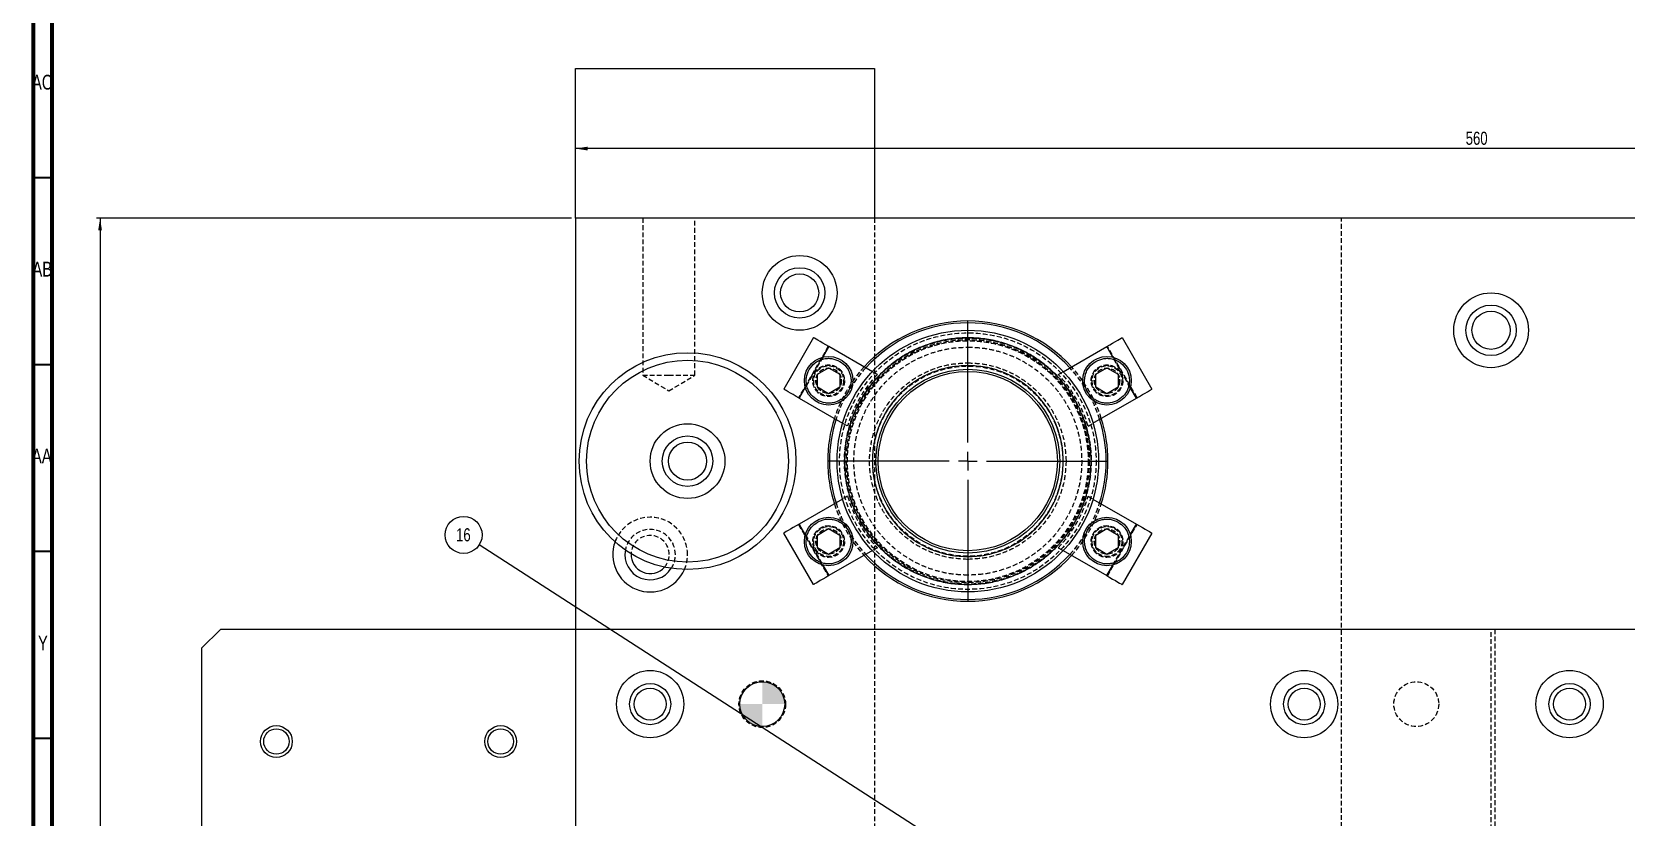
# Model space of a CAD drawing. Header units: millimetres. Extents: x 4 to 907, y 5 to 1495.
# Drawn here: x 4.5 to 431.1, y 929 to 1139 of the extents above; entities that cross this region are included whole.
import ezdxf

# ---------------------------------------------------------------- set-up
doc = ezdxf.new("R2010")
doc.units = ezdxf.units.MM
doc.linetypes.add('HIDDEN', pattern=[1.905, 1.27, -0.635])
doc.styles.add('SLDTEXTSTYLE0', font='TXT', dxfattribs={"width": 0.75})
doc.dimstyles.new('SLDDIMSTYLE0', dxfattribs={"dimtxt": 3.5, "dimasz": 3.302, "dimexe": 0, "dimexo": 0.0625, "dimgap": 0.875, "dimtad": 1, "dimrnd": 1e-09, "dimzin": 12, "dimdsep": 46, "dimtxsty": 'SLDTEXTSTYLE0', "dimsah": 1, "dimcen": 0.09, "dimadec": 0, "dimazin": 3, "dimtfac": 1, "dimtofl": 0, "dimtmove": 0, "dimatfit": 3, "dimfxl": 1, "dimfrac": 2, "dimtolj": 1, "dimtzin": 12, "dimarcsym": 0})
doc.dimstyles.new('SLDDIMSTYLE1', dxfattribs={"dimtxt": 0.18, "dimasz": 1.016, "dimexe": 0, "dimexo": 0.0625, "dimgap": 0, "dimtad": 0, "dimtih": 1, "dimtoh": 1, "dimdec": 0, "dimrnd": 1e-09, "dimzin": 0, "dimdsep": 46, "dimtxsty": 'Standard', "dimblk1": 'DOT', "dimblk2": 'DOT', "dimsah": 1, "dimcen": 0.09, "dimadec": 0, "dimazin": 0, "dimtfac": 1.016, "dimtdec": 0, "dimtofl": 0, "dimtmove": 0, "dimatfit": 3, "dimldrblk": 'DOT', "dimfxl": 1, "dimfrac": 2, "dimtolj": 1, "dimtzin": 0, "dimarcsym": 0})

# ---------------------------------------------------------------- blocks, each defined once
blk = doc.blocks.new('_D')
at = {"color": 7, "linetype": 'Continuous', "lineweight": 18}
for p, q in [((148.96, 1089.21), (21.78, 1089.21)), ((22.78, 1089.21), (22.78, 559.21)), ((148.96, 559.21), (21.78, 559.21))]:
    blk.add_line(p, q, dxfattribs=at)
for points in [[(22.78, 1089.21), (22.27, 1085.91), (23.28, 1085.91)], [(22.78, 559.21), (23.28, 562.51), (22.27, 562.51)]]:
    blk.add_solid(points, dxfattribs=at)
at = {"color": 7, "linetype": 'Continuous', "lineweight": 18, "insert": (18.26, 820.77), "char_height": 3.5, "attachment_point": 1, "rotation": 90, "style": 'SLDTEXTSTYLE0'}
blk.add_mtext('530', dxfattribs=at)
blk = doc.blocks.new('_D_2')
at = {"color": 7, "linetype": 'Continuous', "lineweight": 18}
for p, q in [((149.96, 1090.21), (149.96, 1108.82)), ((709.96, 1107.82), (149.96, 1107.82)), ((709.96, 1090.21), (709.96, 1108.82))]:
    blk.add_line(p, q, dxfattribs=at)
for points in [[(149.96, 1107.82), (153.26, 1107.31), (153.26, 1108.33)], [(709.96, 1107.82), (706.66, 1108.33), (706.66, 1107.31)]]:
    blk.add_solid(points, dxfattribs=at)
at = {"color": 7, "linetype": 'Continuous', "lineweight": 18, "insert": (388.18, 1112.33), "char_height": 3.5, "attachment_point": 1, "style": 'SLDTEXTSTYLE0'}
blk.add_mtext('560', dxfattribs=at)
blk = doc.blocks.new('SW_NOTE_2')
at = {"color": 0, "linetype": 'Continuous', "lineweight": 0}
blk.add_circle((-4.15, 2.68), 4.94, dxfattribs=at)
at = {"color": 0, "linetype": 'Continuous', "lineweight": 0, "insert": (-4.22, 4.48), "char_height": 3.5, "attachment_point": 2, "style": 'SLDTEXTSTYLE0'}
blk.add_mtext('16', dxfattribs=at)
blk = doc.blocks.new('_Dot')
at = {"color": 0, "linetype": 'ByBlock', "lineweight": -2}
blk.add_line((-0.5, 0), (-1, 0), dxfattribs=at)
at = {"color": 0, "linetype": 'ByBlock', "const_width": 0.5}
blk.add_lwpolyline([(-0.25, 0, 1), (0.25, 0, 1)], format="xyb", close=True, dxfattribs=at)
blk = doc.blocks.new('SW_CENTERMARKSYMBOL_0')
at = {"color": 0, "linetype": 'Continuous', "lineweight": 0}
for p, q in [((0, 5), (0, 37.5)), ((-5, 0), (-37.5, 0)), ((0, 0), (-2.5, 0)), ((0, 0), (0, 2.5)), ((0, 0), (0, -2.5)), ((0, 0), (2.5, 0)), ((5, 0), (37.5, 0)), ((0, -5), (0, -37.5))]:
    blk.add_line(p, q, dxfattribs=at)
blk = doc.blocks.new('SW_DOWELSYMBOL_0')
at = {"linetype": 'Continuous', "lineweight": 0}
h = blk.add_hatch(color=0, dxfattribs=at)
edge = h.paths.add_edge_path(flags=0)
edge.add_arc((0, 0), 6, 0, 90)
edge.add_line((0, 6), (0, 0))
edge.add_line((0, 0), (6, 0))
h = blk.add_hatch(color=0, dxfattribs=at)
edge = h.paths.add_edge_path(flags=0)
edge.add_arc((0, 0), 6, 180, 270)
edge.add_line((0, -6), (0, 0))
edge.add_line((0, 0), (-6, 0))
at = {"color": 0, "linetype": 'Continuous', "lineweight": 0}
blk.add_circle((0, 0), 6, dxfattribs=at)

msp = doc.modelspace()

# ---------------------------------------------------------------- linework, layer by layer
at = {"color": 7, "linetype": 'Continuous', "lineweight": 70}
for p, q in [((5, 5), (5, 1495)), ((10, 10), (10, 1490))]:
    msp.add_line(p, q, dxfattribs=at)
at = {"color": 7, "linetype": 'Continuous', "lineweight": 25}
for p, q in [((149.958, 1089.21), (149.958, 1129.21)), ((149.958, 1129.21), (229.958, 1129.21)), ((229.958, 1129.21), (229.958, 1089.21)), ((709.958, 1089.21), (149.958, 1089.21)), ((149.958, 1089.21), (149.958, 979.21)), ((213.639, 1057.245), (205.689, 1043.475)), ((229.414, 1048.138), (217.796, 1054.845)), ((280.501, 1048.138), (292.119, 1054.845)), ((296.276, 1057.245), (304.226, 1043.475)), ((214.718, 1047.442), (217.718, 1049.174)), ((214.718, 1043.978), (214.718, 1047.442)), ((217.718, 1049.174), (220.718, 1047.442)), ((220.718, 1047.442), (220.718, 1043.978)), ((289.197, 1047.442), (292.197, 1049.174)), ((289.197, 1043.978), (289.197, 1047.442)), ((292.197, 1049.174), (295.197, 1047.442)), ((295.197, 1047.442), (295.197, 1043.978)), ((209.846, 1041.075), (221.464, 1034.368)), ((217.718, 1042.246), (214.718, 1043.978)), ((220.718, 1043.978), (217.718, 1042.246)), ((288.451, 1034.368), (300.069, 1041.075)), ((292.197, 1042.246), (289.197, 1043.978)), ((295.197, 1043.978), (292.197, 1042.246)), ((221.464, 1014.052), (209.846, 1007.345)), ((288.451, 1014.052), (300.069, 1007.345)), ((213.639, 991.175), (205.689, 1004.945)), ((214.718, 1004.442), (217.718, 1006.174)), ((214.718, 1000.978), (214.718, 1004.442)), ((217.718, 1006.174), (220.718, 1004.442)), ((220.718, 1004.442), (220.718, 1000.978)), ((289.197, 1004.442), (292.197, 1006.174)), ((289.197, 1000.978), (289.197, 1004.442)), ((292.197, 1006.174), (295.197, 1004.442)), ((295.197, 1004.442), (295.197, 1000.978)), ((304.226, 1004.945), (296.276, 991.175)), ((217.718, 999.246), (214.718, 1000.978)), ((220.718, 1000.978), (217.718, 999.246)), ((229.414, 1000.283), (217.796, 993.575)), ((280.501, 1000.283), (292.119, 993.575)), ((292.197, 999.246), (289.197, 1000.978)), ((295.197, 1000.978), (292.197, 999.246)), ((54.958, 979.21), (49.958, 974.21)), ((149.958, 979.21), (54.958, 979.21)), ((149.958, 979.21), (149.958, 669.21)), ((677.958, 979.21), (149.958, 979.21)), ((49.958, 974.21), (49.958, 925.979))]:
    msp.add_line(p, q, dxfattribs=at)
at = {"color": 7, "linetype": 'Continuous', "lineweight": 35}
for p, q in [((10, 1100), (5, 1100)), ((10, 1050), (5, 1050)), ((10, 1000), (5, 1000)), ((10, 950), (5, 950))]:
    msp.add_line(p, q, dxfattribs=at)
at = {"color": 7, "linetype": 'HIDDEN', "lineweight": 18}
for p, q in [((167.958, 1089.21), (167.958, 1047.21)), ((181.958, 1047.21), (181.958, 1089.21)), ((229.958, 1089.21), (229.958, 884.21)), ((354.958, 909.21), (354.958, 1089.21)), ((217.623, 1054.945), (209.673, 1041.175)), ((209.846, 1041.075), (217.796, 1054.845)), ((292.119, 1054.845), (300.069, 1041.075)), ((300.242, 1041.175), (292.292, 1054.945)), ((216.167, 1052.022), (211.476, 1043.898)), ((298.439, 1043.898), (293.749, 1052.022)), ((167.958, 1047.21), (174.958, 1047.21)), ((167.958, 1047.21), (174.958, 1043.004)), ((174.958, 1047.21), (181.958, 1047.21)), ((174.958, 1043.004), (181.958, 1047.21)), ((230.749, 1047.367), (229.414, 1048.138)), ((279.166, 1047.367), (280.501, 1048.138)), ((221.464, 1034.368), (222.799, 1033.597)), ((287.116, 1033.597), (288.451, 1034.368)), ((222.799, 1014.824), (221.464, 1014.052)), ((287.116, 1014.824), (288.451, 1014.052)), ((209.673, 1007.245), (217.623, 993.475)), ((217.796, 993.575), (209.846, 1007.345)), ((300.069, 1007.345), (292.119, 993.575)), ((292.292, 993.475), (300.242, 1007.245)), ((211.476, 1004.522), (216.167, 996.398)), ((293.749, 996.398), (298.439, 1004.522)), ((230.749, 1001.054), (229.414, 1000.283)), ((279.166, 1001.054), (280.501, 1000.283)), ((394.958, 921.96), (394.958, 979.21)), ((395.958, 979.21), (395.958, 924.64))]:
    msp.add_line(p, q, dxfattribs=at)
at = {"color": 8, "linetype": 'Continuous', "lineweight": 25}
for p, q in [((217.796, 1054.845), (216.167, 1052.022)), ((293.749, 1052.022), (292.119, 1054.845)), ((211.476, 1043.898), (209.846, 1041.075)), ((300.069, 1041.075), (298.439, 1043.898)), ((209.846, 1007.345), (211.476, 1004.522)), ((298.439, 1004.522), (300.069, 1007.345)), ((216.167, 996.398), (217.796, 993.575)), ((292.119, 993.575), (293.749, 996.398))]:
    msp.add_line(p, q, dxfattribs=at)
at = {"color": 7, "linetype": 'Continuous', "lineweight": 25, "flags": 128}
for points in [[(217.796, 1054.845), (216.985, 1055.313), (216.206, 1055.764), (215.487, 1056.178), (214.857, 1056.542), (214.34, 1056.841), (213.956, 1057.062), (213.719, 1057.199), (213.639, 1057.245)], [(292.119, 1054.845), (292.93, 1055.313), (293.71, 1055.764), (294.428, 1056.178), (295.058, 1056.542), (295.575, 1056.841), (295.959, 1057.062), (296.196, 1057.199), (296.276, 1057.245)], [(209.846, 1041.075), (209.035, 1041.543), (208.256, 1041.994), (207.537, 1042.409), (206.907, 1042.772), (206.39, 1043.071), (206.006, 1043.293), (205.769, 1043.429), (205.689, 1043.475)], [(300.069, 1041.075), (300.88, 1041.543), (301.66, 1041.994), (302.378, 1042.409), (303.008, 1042.772), (303.525, 1043.071), (303.909, 1043.293), (304.146, 1043.429), (304.226, 1043.475)], [(209.846, 1007.345), (209.035, 1006.877), (208.256, 1006.427), (207.537, 1006.012), (206.907, 1005.648), (206.39, 1005.35), (206.006, 1005.128), (205.769, 1004.991), (205.689, 1004.945)], [(300.069, 1007.345), (300.88, 1006.877), (301.66, 1006.427), (302.378, 1006.012), (303.008, 1005.648), (303.525, 1005.35), (303.909, 1005.128), (304.146, 1004.991), (304.226, 1004.945)], [(217.796, 993.575), (216.985, 993.107), (216.206, 992.657), (215.487, 992.242), (214.857, 991.878), (214.34, 991.58), (213.956, 991.358), (213.719, 991.221), (213.639, 991.175)], [(292.119, 993.575), (292.93, 993.107), (293.71, 992.657), (294.428, 992.242), (295.058, 991.878), (295.575, 991.58), (295.959, 991.358), (296.196, 991.221), (296.276, 991.175)]]:
    msp.add_lwpolyline(points, dxfattribs=at)
at = {"color": 7, "linetype": 'Continuous', "lineweight": 25}
for centre, radius in [((209.958, 1069.21), 10), ((209.958, 1069.21), 6.75), ((209.958, 1069.21), 5.1), ((394.958, 1059.21), 10), ((394.958, 1059.21), 6.75), ((394.958, 1059.21), 5.1), ((254.958, 1024.21), 35), ((179.958, 1024.21), 29), ((179.958, 1024.21), 27), ((217.718, 1045.71), 6.5), ((292.197, 1045.71), 6.5), ((254.958, 1024.21), 24.587), ((254.958, 1024.21), 23.982), ((179.958, 1024.21), 10), ((179.958, 1024.21), 6.75), ((179.958, 1024.21), 5.1), ((217.718, 1002.71), 6.5), ((292.197, 1002.71), 6.5), ((169.958, 959.21), 9), ((169.958, 959.21), 5.5), ((199.958, 959.21), 6), ((344.958, 959.21), 9), ((344.958, 959.21), 5.5), ((415.958, 959.21), 9), ((415.958, 959.21), 5.5), ((169.958, 959.21), 4.25), ((344.958, 959.21), 4.25), ((415.958, 959.21), 4.25), ((69.958, 949.21), 4.25), ((69.958, 949.21), 3.4), ((129.958, 949.21), 4.25), ((129.958, 949.21), 3.4)]:
    msp.add_circle(centre, radius, dxfattribs=at)
at = {"color": 7, "linetype": 'HIDDEN', "lineweight": 18}
for centre, radius in [((254.958, 1024.21), 34.312), ((254.958, 1024.21), 33), ((254.958, 1024.21), 32.896), ((254.958, 1024.21), 32.512), ((254.958, 1024.21), 32.5), ((254.958, 1024.21), 32.494), ((254.958, 1024.21), 32.232), ((254.958, 1024.21), 32.212), ((217.718, 1045.71), 4.25), ((217.718, 1045.71), 4.2), ((217.718, 1045.71), 4), ((254.958, 1024.21), 25.425), ((292.197, 1045.71), 4.25), ((292.197, 1045.71), 4.2), ((292.197, 1045.71), 4), ((217.718, 1045.71), 3.4), ((217.718, 1045.71), 3.375), ((292.197, 1045.71), 3.4), ((292.197, 1045.71), 3.375), ((217.718, 1002.71), 4.25), ((217.718, 1002.71), 4.2), ((217.718, 1002.71), 4), ((292.197, 1002.71), 4.25), ((292.197, 1002.71), 4.2), ((292.197, 1002.71), 4), ((217.718, 1002.71), 3.4), ((217.718, 1002.71), 3.375), ((292.197, 1002.71), 3.4), ((292.197, 1002.71), 3.375), ((199.958, 959.21), 6.25), ((374.958, 959.21), 6)]:
    msp.add_circle(centre, radius, dxfattribs=at)
at = {"color": 7, "linetype": 'Continuous', "lineweight": 25}
for centre, radius, start, end in [((254.958, 1024.21), 37.5, 42.23958, 137.76042), ((254.958, 1024.21), 37, 90, 137.5924), ((254.958, 1024.21), 37, 42.4076, 90), ((254.958, 1024.21), 37.5, 162.23958, 197.76042), ((254.958, 1024.21), 37, 162.4076, 197.5924), ((254.958, 1024.21), 37, 342.4076, 17.5924), ((254.958, 1024.21), 37.5, 0, 17.76042), ((254.958, 1024.21), 37.5, 342.23958, 0), ((169.958, 999.21), 10, 159.90117, 336.49601), ((169.958, 999.21), 6.75, 169.37185, 327.02533), ((169.958, 999.21), 5.1, 177.32547, 319.07171), ((254.958, 1024.21), 37.5, 222.23958, 317.76042), ((254.958, 1024.21), 37, 222.4076, 317.5924)]:
    msp.add_arc(centre, radius, start, end, dxfattribs=at)
at = {"color": 7, "linetype": 'HIDDEN', "lineweight": 18}
for centre, radius, start, end in [((254.958, 1024.21), 37.5, 137.76042, 162.23958), ((254.958, 1024.21), 37.5, 17.76042, 42.23958), ((254.958, 1024.21), 37, 137.5924, 162.4076), ((254.958, 1024.21), 33.5, 136.27197, 163.72803), ((254.958, 1024.21), 33.5, 16.27197, 43.72803), ((254.958, 1024.21), 37, 17.5924, 42.4076), ((254.958, 1024.21), 37.5, 197.76042, 222.23958), ((254.958, 1024.21), 37, 197.5924, 222.4076), ((254.958, 1024.21), 33.5, 196.27197, 223.72803), ((254.958, 1024.21), 33.5, 316.27197, 343.72803), ((254.958, 1024.21), 37, 317.5924, 342.4076), ((254.958, 1024.21), 37.5, 317.76042, 342.23958), ((169.958, 999.21), 10, 0, 159.90117), ((169.958, 999.21), 6.75, 0, 169.37185), ((169.958, 999.21), 5.1, 0, 177.32547), ((169.958, 999.21), 5.1, 319.07171, 0), ((169.958, 999.21), 6.75, 327.02533, 0), ((169.958, 999.21), 10, 336.49601, 0)]:
    msp.add_arc(centre, radius, start, end, dxfattribs=at)
at = {"color": 7, "linetype": 'Continuous', "lineweight": 25}
for points, knots in [([(254.958, 1057.21), (253.616, 1057.163), (250.892, 1057.067), (246.808, 1056.275), (243.072, 1055.075), (239.751, 1053.562), (236.849, 1051.866), (234.113, 1049.87), (231.582, 1047.586), (229.297, 1045.055), (227.302, 1042.319), (225.606, 1039.416), (224.094, 1036.096), (222.887, 1032.36), (222.124, 1028.276), (221.876, 1024.21), (222.124, 1020.144), (222.887, 1016.06), (224.094, 1012.325), (225.605, 1009.004), (227.302, 1006.101), (229.297, 1003.366), (231.582, 1000.835), (234.113, 998.55), (236.848, 996.555), (239.751, 994.859), (243.072, 993.345), (246.807, 992.146), (250.891, 991.354), (253.616, 991.257), (254.958, 991.21)], [0, 0, 0, 0, 0.0388137, 0.07883122, 0.11997568, 0.15213699, 0.18430346, 0.21714914, 0.25000006, 0.28284566, 0.31569658, 0.34785791, 0.38002429, 0.42116438, 0.46118279, 0.49999996, 0.5388125, 0.57883121, 0.61997562, 0.65213699, 0.68430346, 0.71714906, 0.74999997, 0.78284568, 0.81569648, 0.84785782, 0.88002427, 0.92116426, 0.961184, 1, 1, 1, 1]), ([(287.958, 1024.21), (287.91, 1025.552), (287.814, 1028.276), (287.022, 1032.36), (285.823, 1036.095), (284.309, 1039.416), (282.613, 1042.319), (280.618, 1045.055), (278.333, 1047.586), (275.802, 1049.87), (273.067, 1051.866), (270.164, 1053.562), (266.843, 1055.075), (263.108, 1056.274), (259.024, 1057.067), (256.299, 1057.163), (254.958, 1057.21)], [0, 0, 0, 0, 0.07762743, 0.15766221, 0.23995142, 0.30427418, 0.36860674, 0.43429836, 0.5, 0.56569122, 0.63139325, 0.69571579, 0.76004883, 0.84232876, 0.92236798, 1, 1, 1, 1]), ([(214.718, 1040.514), (214.105, 1040.961), (213.161, 1041.648), (212.325, 1042.995), (211.881, 1044.145), (211.687, 1045.367), (211.757, 1046.94), (212.397, 1048.783), (213.673, 1050.258), (214.999, 1051.105), (216.155, 1051.548), (217.373, 1051.739), (218.958, 1051.688), (220.025, 1051.214), (220.718, 1050.906)], [0, 0, 0, 0, 0.1197281, 0.1841794, 0.2499995, 0.3158198, 0.3802713, 0.4999999, 0.619728, 0.6841797, 0.7500006, 0.8158191, 0.8802722, 1, 1, 1, 1]), ([(220.718, 1050.906), (221.332, 1050.46), (222.276, 1049.772), (223.112, 1048.426), (223.557, 1047.275), (223.747, 1046.055), (223.696, 1044.471), (223.223, 1043.404), (222.915, 1042.71)], [0, 0, 0, 0, 0.2394563, 0.3683611, 0.4999997, 0.6316399, 0.760543, 1, 1, 1, 1]), ([(254.958, 1049.763), (253.399, 1049.681), (250.189, 1049.511), (246.254, 1048.332), (243.183, 1046.939), (240.178, 1045.182), (236.759, 1042.408), (233.441, 1038.321), (231.068, 1033.742), (229.699, 1028.979), (229.261, 1024.21), (229.698, 1019.442), (230.831, 1015.507), (232.229, 1012.435), (233.985, 1009.43), (236.76, 1006.013), (240.846, 1002.69), (245.426, 1000.332), (250.189, 998.911), (253.399, 998.74), (254.958, 998.657)], [0, 0, 0, 0, 0.0582485, 0.1199858, 0.1521825, 0.1843726, 0.2500412, 0.3157101, 0.3800142, 0.4417516, 0.5, 0.5582483, 0.6199857, 0.6521824, 0.6843726, 0.7500413, 0.8157099, 0.8800142, 0.9417515, 1, 1, 1, 1]), ([(280.511, 1024.21), (280.428, 1025.769), (280.258, 1028.979), (279.079, 1032.913), (277.687, 1035.985), (275.93, 1038.99), (273.155, 1042.407), (269.069, 1045.73), (264.489, 1048.088), (259.726, 1049.51), (256.516, 1049.68), (254.958, 1049.763)], [0, 0, 0, 0, 0.1164967, 0.2399717, 0.304365, 0.3687449, 0.5000826, 0.6314202, 0.7600283, 0.8835033, 1, 1, 1, 1]), ([(287, 1042.71), (286.692, 1043.404), (286.219, 1044.471), (286.168, 1046.055), (286.358, 1047.275), (286.803, 1048.426), (287.639, 1049.772), (288.583, 1050.46), (289.197, 1050.906)], [0, 0, 0, 0, 0.2394571, 0.3683602, 0.5000007, 0.6316388, 0.7605437, 1, 1, 1, 1]), ([(289.197, 1050.906), (289.89, 1051.214), (290.957, 1051.688), (292.542, 1051.739), (293.76, 1051.548), (294.916, 1051.105), (296.242, 1050.258), (297.518, 1048.783), (298.158, 1046.94), (298.228, 1045.367), (298.034, 1044.145), (297.59, 1042.995), (296.754, 1041.648), (295.81, 1040.961), (295.197, 1040.514)], [0, 0, 0, 0, 0.1197284, 0.1841806, 0.2499999, 0.3158199, 0.3802715, 0.5, 0.6197284, 0.6841799, 0.75, 0.8158197, 0.8802714, 1, 1, 1, 1]), ([(222.915, 1042.71), (222.468, 1042.097), (221.78, 1041.153), (220.434, 1040.317), (219.283, 1039.872), (218.063, 1039.682), (216.479, 1039.732), (215.412, 1040.206), (214.718, 1040.514)], [0, 0, 0, 0, 0.239457, 0.3683603, 0.4999988, 0.6316388, 0.7605418, 1, 1, 1, 1]), ([(295.197, 1040.514), (294.503, 1040.206), (293.436, 1039.732), (291.852, 1039.682), (290.632, 1039.872), (289.481, 1040.317), (288.135, 1041.153), (287.447, 1042.097), (287, 1042.71)], [0, 0, 0, 0, 0.2394571, 0.3683603, 0.4999989, 0.6316391, 0.7605426, 1, 1, 1, 1]), ([(254.958, 991.21), (256.299, 991.257), (259.023, 991.354), (263.107, 992.146), (266.843, 993.345), (270.164, 994.858), (273.066, 996.554), (275.802, 998.55), (278.333, 1000.834), (280.618, 1003.366), (282.613, 1006.101), (284.309, 1009.004), (285.822, 1012.325), (287.022, 1016.06), (287.814, 1020.144), (287.91, 1022.869), (287.958, 1024.21)], [0, 0, 0, 0, 0.0776274, 0.1576623, 0.2399512, 0.3042738, 0.3686068, 0.4342981, 0.4999998, 0.5656912, 0.631393, 0.6957158, 0.7600486, 0.8423285, 0.922368, 1, 1, 1, 1]), ([(254.958, 998.657), (256.516, 998.739), (259.726, 998.909), (263.661, 1000.089), (266.732, 1001.481), (269.737, 1003.238), (273.155, 1006.013), (276.478, 1010.099), (278.835, 1014.679), (280.257, 1019.441), (280.428, 1022.652), (280.511, 1024.21)], [0, 0, 0, 0, 0.1164967, 0.2399716, 0.3043649, 0.368745, 0.5000826, 0.6314199, 0.7600283, 0.8835034, 1, 1, 1, 1]), ([(220.718, 997.514), (220.025, 997.206), (218.958, 996.732), (217.373, 996.682), (216.155, 996.872), (214.999, 997.315), (213.673, 998.162), (212.397, 999.638), (211.757, 1001.481), (211.687, 1003.053), (211.881, 1004.275), (212.325, 1005.426), (213.161, 1006.772), (214.105, 1007.46), (214.718, 1007.906)], [0, 0, 0, 0, 0.1197275, 0.1841807, 0.2499993, 0.3158199, 0.3802721, 0.5000002, 0.6197287, 0.6841803, 0.7500005, 0.8158199, 0.8802719, 1, 1, 1, 1]), ([(214.718, 1007.906), (215.412, 1008.214), (216.479, 1008.688), (218.063, 1008.739), (219.283, 1008.549), (220.434, 1008.103), (221.78, 1007.268), (222.468, 1006.324), (222.915, 1005.71)], [0, 0, 0, 0, 0.2394583, 0.3683613, 0.5000016, 0.6316396, 0.7605429, 1, 1, 1, 1]), ([(287, 1005.71), (287.447, 1006.324), (288.135, 1007.268), (289.481, 1008.103), (290.632, 1008.549), (291.852, 1008.739), (293.436, 1008.688), (294.503, 1008.214), (295.197, 1007.906)], [0, 0, 0, 0, 0.23945746, 0.36836101, 0.50000071, 0.63163963, 0.76054283, 1, 1, 1, 1]), ([(295.197, 1007.906), (295.81, 1007.46), (296.754, 1006.772), (297.59, 1005.426), (298.034, 1004.275), (298.228, 1003.053), (298.158, 1001.481), (297.518, 999.638), (296.242, 998.162), (294.916, 997.315), (293.76, 996.872), (292.542, 996.682), (290.957, 996.732), (289.89, 997.206), (289.197, 997.514)], [0, 0, 0, 0, 0.1197286, 0.1841809, 0.2499999, 0.31582, 0.3802715, 0.4999999, 0.6197284, 0.6841805, 0.7500002, 0.8158196, 0.8802719, 1, 1, 1, 1]), ([(222.915, 1005.71), (223.223, 1005.016), (223.696, 1003.949), (223.747, 1002.365), (223.557, 1001.146), (223.112, 999.995), (222.276, 998.648), (221.332, 997.961), (220.718, 997.514)], [0, 0, 0, 0, 0.2394567, 0.3683613, 0.4999997, 0.6316397, 0.760543, 1, 1, 1, 1]), ([(289.197, 997.514), (288.583, 997.961), (287.639, 998.648), (286.803, 999.995), (286.358, 1001.146), (286.168, 1002.365), (286.219, 1003.949), (286.692, 1005.016), (287, 1005.71)], [0, 0, 0, 0, 0.2394571, 0.3683604, 0.4999999, 0.6316386, 0.7605432, 1, 1, 1, 1])]:
    msp.add_open_spline(points, degree=3, knots=knots, dxfattribs=at)
at = {"color": 7, "linetype": 'HIDDEN', "lineweight": 18}
for points, knots in [([(254.958, 993.716), (253.718, 993.76), (251.2, 993.849), (247.427, 994.581), (243.975, 995.689), (240.906, 997.088), (237.32, 999.181), (234.057, 1001.833), (231.246, 1004.948), (229.402, 1007.476), (227.835, 1010.159), (226.438, 1013.227), (225.322, 1016.679), (224.617, 1020.453), (224.388, 1024.21), (224.617, 1027.967), (225.322, 1031.741), (226.437, 1035.193), (227.835, 1038.262), (229.929, 1041.847), (232.58, 1045.111), (235.696, 1047.921), (238.224, 1049.766), (240.906, 1051.333), (243.975, 1052.731), (247.426, 1053.839), (251.2, 1054.572), (253.718, 1054.66), (254.958, 1054.704)], [0, 0, 0, 0, 0.0388205, 0.0788448, 0.1199968, 0.1521636, 0.1843358, 0.249956, 0.2828073, 0.3156642, 0.347831, 0.3800032, 0.4211503, 0.4611758, 0.5, 0.5388192, 0.5788449, 0.6199967, 0.6521636, 0.6843359, 0.7499561, 0.7828073, 0.8156641, 0.847831, 0.8800032, 0.9211503, 0.961177, 1, 1, 1, 1]), ([(254.958, 1054.704), (256.197, 1054.66), (258.715, 1054.572), (262.488, 1053.84), (265.94, 1052.731), (269.009, 1051.333), (272.595, 1049.239), (275.858, 1046.588), (278.669, 1043.472), (280.513, 1040.944), (282.08, 1038.262), (283.479, 1035.193), (284.587, 1031.741), (285.319, 1027.967), (285.408, 1025.45), (285.452, 1024.21)], [0, 0, 0, 0, 0.077641, 0.1576897, 0.2399934, 0.3043269, 0.3686716, 0.4999121, 0.5656146, 0.6313282, 0.6956618, 0.7600066, 0.8423006, 0.9223541, 1, 1, 1, 1]), ([(254.958, 997.919), (253.354, 998.004), (250.051, 998.179), (246.003, 999.392), (242.843, 1000.824), (239.751, 1002.632), (236.234, 1005.486), (233.379, 1009.003), (231.573, 1012.095), (230.133, 1015.256), (228.969, 1019.304), (228.519, 1024.21), (228.969, 1029.116), (230.134, 1033.165), (231.573, 1036.325), (233.379, 1039.417), (236.234, 1042.934), (239.751, 1045.788), (242.843, 1047.596), (246.003, 1049.028), (250.051, 1050.242), (253.354, 1050.417), (254.958, 1050.502)], [0, 0, 0, 0, 0.0582388, 0.119966, 0.1521573, 0.1843422, 0.2500001, 0.315658, 0.3478491, 0.380034, 0.4417613, 0.5, 0.5582388, 0.619966, 0.6521572, 0.684342, 0.7499999, 0.8156578, 0.8478492, 0.880034, 0.9417612, 1, 1, 1, 1]), ([(254.958, 1050.502), (256.561, 1050.417), (259.864, 1050.242), (263.912, 1049.028), (267.072, 1047.596), (270.164, 1045.788), (273.681, 1042.934), (276.536, 1039.417), (278.343, 1036.325), (279.776, 1033.165), (280.989, 1029.116), (281.164, 1025.814), (281.249, 1024.21)], [0, 0, 0, 0, 0.11647756, 0.2399321, 0.30431436, 0.36868416, 0.5, 0.63131585, 0.69569822, 0.7600679, 0.88352244, 1, 1, 1, 1]), ([(285.452, 1024.21), (285.408, 1022.971), (285.319, 1020.453), (284.587, 1016.679), (283.479, 1013.228), (282.08, 1010.159), (279.986, 1006.573), (277.335, 1003.31), (274.219, 1000.499), (271.691, 998.655), (269.009, 997.087), (265.94, 995.689), (262.489, 994.581), (258.715, 993.849), (256.197, 993.76), (254.958, 993.716)], [0, 0, 0, 0, 0.07764096, 0.15768965, 0.23999364, 0.30432714, 0.36867179, 0.49991204, 0.56561459, 0.63132854, 0.69566192, 0.76000654, 0.84230058, 0.92235438, 1, 1, 1, 1]), ([(281.249, 1024.21), (281.164, 1022.607), (280.989, 1019.304), (279.776, 1015.256), (278.343, 1012.095), (276.536, 1009.003), (273.681, 1005.486), (270.164, 1002.632), (267.072, 1000.824), (263.912, 999.392), (259.864, 998.179), (256.561, 998.004), (254.958, 997.919)], [0, 0, 0, 0, 0.1164776, 0.2399321, 0.3043147, 0.3686841, 0.5, 0.6313158, 0.6956982, 0.760068, 0.8835224, 1, 1, 1, 1])]:
    msp.add_open_spline(points, degree=3, knots=knots, dxfattribs=at)

# ---------------------------------------------------------------- block references
at = {"color": 7, "linetype": 'Continuous', "lineweight": 0}
for name, p in [('SW_CENTERMARKSYMBOL_0', (254.958, 1024.21)), ('SW_NOTE_2', (124.2, 1001.777)), ('SW_DOWELSYMBOL_0', (199.958, 959.21))]:
    msp.add_blockref(name, p, dxfattribs=at)

# ---------------------------------------------------------------- texts
at = {"color": 7, "linetype": 'Continuous', "lineweight": 0, "attachment_point": 2, "style": 'SLDTEXTSTYLE0'}
for s, insert, char_height in [('AC', (7.298, 1127.56), 3.9688), ('AB', (7.31, 1077.56), 3.9688), ('AA', (7.179, 1027.56), 3.9688), ('Y', (7.485, 977.56), 3.969)]:
    msp.add_mtext(s, dxfattribs=dict(at, insert=insert, char_height=char_height))

# ---------------------------------------------------------------- dimensions: what is measured, and where the dimension line sits
at = {"color": 7, "linetype": 'Continuous', "lineweight": 18}
dim = msp.add_linear_dim(base=(149.958, 1107.82), p1=(709.958, 1089.21), p2=(149.958, 1089.21), dimstyle='SLDDIMSTYLE0', dxfattribs=at)
dim.commit()
dim.dimension.update_dxf_attribs({"geometry": '_D_2', "text_midpoint": (392.059, 1107.82), "dimtype": 160})
dim = msp.add_linear_dim(base=(22.776, 559.21), p1=(149.958, 1089.21), p2=(149.958, 559.21), angle=90, dimstyle='SLDDIMSTYLE0', dxfattribs=at)
dim.commit()
dim.dimension.update_dxf_attribs({"geometry": '_D', "text_midpoint": (22.776, 824.65), "dimtype": 160})

# ---------------------------------------------------------------- leaders
at = {"color": 7, "linetype": 'Continuous', "lineweight": 0}
msp.add_leader([(259.131, 914.834), (124.2, 1001.777)], dimstyle='SLDDIMSTYLE1', dxfattribs=at)

doc.saveas('drawing.dxf')
